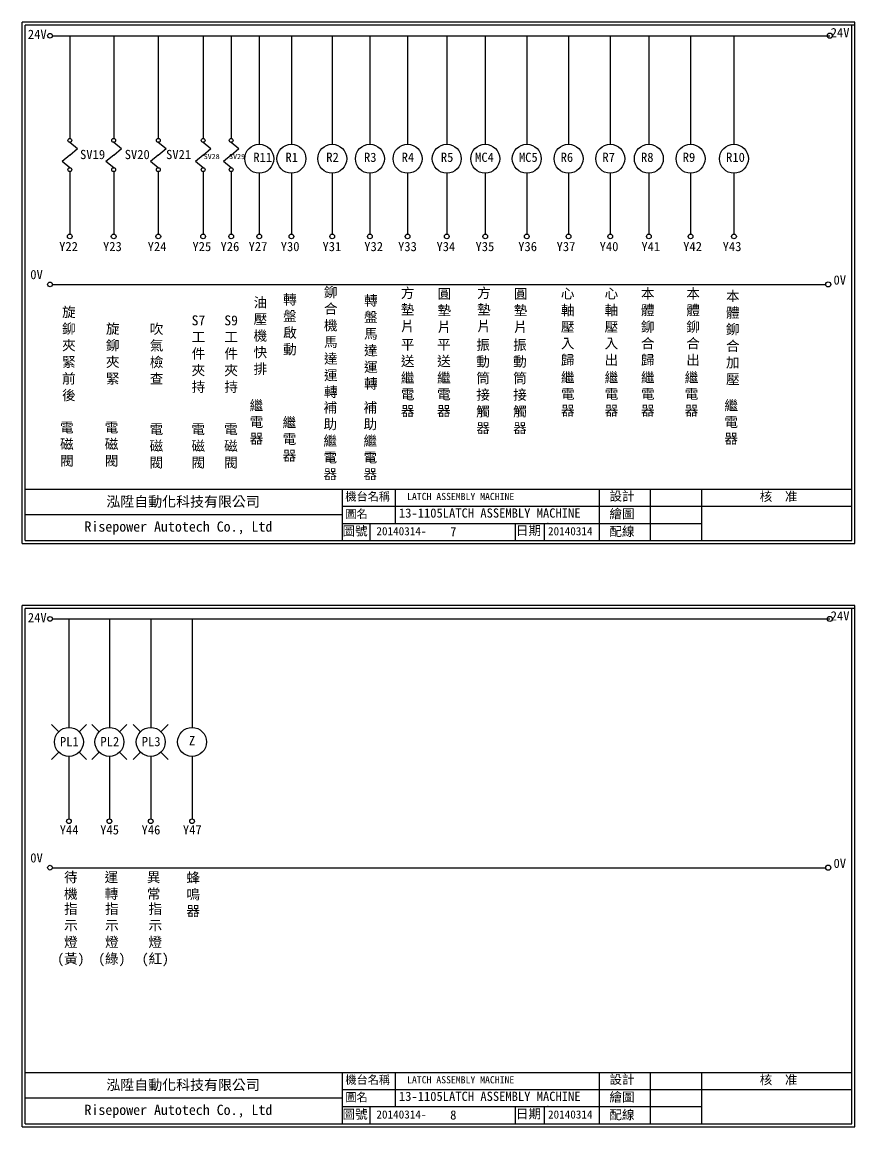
# Model space of a CAD drawing. Extents: x 134 to 2648, y -627 to 3.
# Drawn here: x 2322.6 to 2648.2, y -627.3 to -195.2 of the extents above; entities that cross this region are included whole.
import ezdxf

# ---------------------------------------------------------------- set-up
doc = ezdxf.new("R2010")
doc.units = 0
doc.layers.get('0').update_dxf_attribs({"linetype": 'CONTINUOUS'})
for name, color, linetype in [('圖框層', 7, 'CONTINUOUS'), ('文字層', 4, 'CONTINUOUS'), ('標尺寸層', 3, 'CONTINUOUS')]:
    doc.layers.add(name, color=color, linetype=linetype)
doc.styles.add('CNS', font='romanc.shx', dxfattribs={"bigfont": 'chineset.shx'})
doc.styles.add('STSL', font='kaiu.ttf')

# ---------------------------------------------------------------- blocks, each defined once
blk = doc.blocks.new('門把組立機圖框')
at = {"layer": '圖框層', "color": 7}
for p, q in [((325.62, 0), (0, 0)), ((0, -203.97), (0, 0)), ((325.62, -203.97), (325.62, 0)), ((325.62, -1.25), (1.25, -1.25)), ((1.25, -202.72), (1.25, -1.25)), ((324.37, -202.72), (324.37, -1.25)), ((1.25, -182.72), (111.73, -182.72)), ((111.73, -182.72), (324.37, -182.72)), ((125.28, -202.72), (125.28, -182.72)), ((225.75, -202.72), (225.75, -182.72)), ((245.75, -202.72), (245.75, -182.72)), ((265.75, -202.72), (265.75, -182.72)), ((125.28, -189.39), (324.37, -189.39)), ((125.28, -196.05), (265.75, -196.05)), ((136.15, -202.72), (136.15, -195.97)), ((1.25, -202.72), (324.37, -202.72)), ((0, -203.97), (325.62, -203.97))]:
    blk.add_line(p, q, dxfattribs=at)
at = {"layer": '圖框層', "color": 4}
blk.add_point((205.54, -196.05), dxfattribs=at)
at = {"layer": '標尺寸層', "color": 7}
for p, q in [((146.05, -196.05), (146.05, -182.72)), ((125.28, -192.72), (1.25, -192.72)), ((192.94, -202.72), (192.94, -196.05)), ((204.21, -202.72), (204.21, -196.05))]:
    blk.add_line(p, q, dxfattribs=at)
at = {"insert": (147.33, -190.21), "char_height": 3.6, "width": 80.5001, "attachment_point": 1, "style": 'CNS'}
blk.add_mtext('{\\fDFKai-SB|b0|i0|c136|p65;\\C4;13-1105LATCH ASSEMBLY MACHINE}', dxfattribs=at)
at = {"layer": '圖框層', "color": 4, "style": 'STSL'}
for s, height, p in [('泓陞自動化科技有限公司', 4, (32.94, -189.53)), ('LATCH ASSEMBLY MACHINE', 2.8, (150.53, -186.93)), ('設計', 3.6, (229.63, -187.18)), ('核  准', 3.6, (288.42, -187.32)), ('繪圖', 3.6, (229.63, -194.09)), ('Risepower Autotech Co., Ltd', 4, (24.38, -199.3)), ('圖號', 3.6, (125.28, -200.81)), ('20140314-', 3.2, (138.52, -200.71)), ('日期', 3.6, (193.07, -200.64)), ('配線', 3.6, (229.63, -201))]:
    blk.add_text(s, height=height, dxfattribs=at).set_placement(p)
at = {"layer": '文字層', "color": 4, "style": 'STSL'}
for s, p in [('機台名稱', (126.4, -187.16)), ('圖名', (126.4, -193.96)), ('20140314', (205.62, -200.72))]:
    blk.add_text(s, height=3.2, dxfattribs=at).set_placement(p)

msp = doc.modelspace()

# ---------------------------------------------------------------- linework, layer by layer
for p, q in [((2336.86, -472.74), (2334.03, -469.91)), ((2344.87, -472.74), (2347.7, -469.91)), ((2352.68, -472.74), (2349.85, -469.91)), ((2360.69, -472.74), (2363.52, -469.91)), ((2368.84, -472.74), (2366.02, -469.91)), ((2376.85, -472.74), (2379.68, -469.91)), ((2336.86, -480.74), (2334.03, -483.57)), ((2344.87, -480.74), (2347.7, -483.57)), ((2352.68, -480.74), (2349.85, -483.57)), ((2360.69, -480.74), (2363.52, -483.57)), ((2368.84, -480.74), (2366.02, -483.57)), ((2376.85, -480.74), (2379.68, -483.57))]:
    msp.add_line(p, q)
for centre in [(2638.35, -200.5), (2637.76, -297.76), (2638.35, -428.63), (2637.76, -525.9)]:
    msp.add_circle(centre, 1)
at = {"layer": '標尺寸層', "color": 7}
for p, q in [((2334.39, -200.5), (2638.35, -200.5)), ((2341.21, -200.5), (2341.21, -240.69)), ((2358.36, -200.5), (2358.36, -240.69)), ((2375.82, -200.5), (2375.82, -240.69)), ((2393.33, -200.5), (2393.33, -240.69)), ((2404.31, -200.5), (2404.31, -240.69)), ((2415.29, -200.5), (2415.29, -242.94)), ((2427.85, -200.5), (2427.85, -242.94)), ((2443.82, -200.5), (2443.82, -242.94)), ((2458.55, -200.5), (2458.55, -242.94)), ((2473.28, -200.5), (2473.28, -242.94)), ((2488.62, -200.5), (2488.62, -242.94)), ((2503.65, -200.5), (2503.65, -242.94)), ((2519.89, -200.5), (2519.89, -242.94)), ((2536.22, -200.5), (2536.21, -242.94)), ((2552.54, -200.5), (2552.54, -242.94)), ((2567.62, -200.5), (2567.61, -242.94)), ((2583.94, -200.5), (2583.94, -242.94)), ((2600.9, -200.5), (2600.9, -242.94)), ((2341.21, -242.19), (2344.21, -244.68)), ((2341.21, -247.17), (2344.21, -244.68)), ((2358.36, -242.19), (2361.37, -244.68)), ((2358.36, -247.17), (2361.37, -244.68)), ((2375.82, -242.19), (2378.83, -244.68)), ((2375.82, -247.17), (2378.83, -244.68)), ((2393.33, -242.19), (2396.33, -244.68)), ((2393.33, -247.17), (2396.33, -244.68)), ((2404.31, -242.19), (2407.31, -244.68)), ((2404.31, -247.17), (2407.31, -244.68)), ((2341.21, -247.17), (2338.21, -249.66)), ((2341.21, -252.15), (2338.21, -249.66)), ((2358.36, -247.17), (2355.36, -249.66)), ((2358.36, -252.15), (2355.36, -249.66)), ((2375.82, -247.17), (2372.82, -249.66)), ((2375.82, -252.15), (2372.82, -249.66)), ((2393.33, -247.17), (2390.33, -249.66)), ((2393.33, -252.15), (2390.33, -249.66)), ((2404.31, -247.17), (2401.31, -249.66)), ((2404.31, -252.15), (2401.31, -249.66)), ((2341.21, -253.65), (2341.21, -278.1)), ((2358.36, -253.65), (2358.36, -278.1)), ((2375.82, -253.65), (2375.82, -278.1)), ((2393.33, -253.65), (2393.33, -278.1)), ((2404.31, -253.65), (2404.31, -278.1)), ((2415.28, -254.27), (2415.29, -278.1)), ((2427.85, -254.27), (2427.85, -278.1)), ((2443.81, -254.27), (2443.82, -278.1)), ((2458.54, -254.27), (2458.55, -278.1)), ((2473.28, -254.27), (2473.28, -278.1)), ((2488.61, -254.27), (2488.62, -278.1)), ((2503.64, -254.27), (2503.65, -278.1)), ((2519.88, -254.27), (2519.89, -278.1)), ((2536.21, -254.27), (2536.22, -278.1)), ((2552.54, -254.27), (2552.54, -278.1)), ((2567.61, -254.27), (2567.62, -278.1)), ((2583.94, -254.27), (2583.94, -278.1)), ((2600.89, -254.27), (2600.9, -278.1)), ((2334.6, -297.76), (2636.76, -297.76)), ((2334.39, -428.63), (2638.35, -428.63)), ((2340.87, -428.63), (2340.87, -471.08)), ((2356.69, -428.63), (2356.69, -471.08)), ((2372.85, -428.63), (2372.85, -471.08)), ((2389.01, -428.63), (2389.01, -471.08)), ((2340.87, -482.4), (2340.87, -506.85)), ((2356.69, -482.4), (2356.69, -506.85)), ((2372.85, -482.4), (2372.85, -506.85)), ((2389.01, -482.4), (2389.01, -506.85)), ((2334.6, -525.9), (2636.76, -525.9))]:
    msp.add_line(p, q, dxfattribs=at)
for centre, radius in [((2333.47, -200.5), 0.92), ((2341.21, -241.44), 0.751), ((2358.36, -241.44), 0.751), ((2375.82, -241.44), 0.751), ((2393.33, -241.44), 0.751), ((2404.31, -241.44), 0.751), ((2415.28, -248.6), 5.66), ((2427.85, -248.6), 5.66), ((2443.81, -248.6), 5.66), ((2458.54, -248.6), 5.66), ((2473.28, -248.6), 5.66), ((2488.61, -248.6), 5.66), ((2503.64, -248.6), 5.66), ((2519.88, -248.6), 5.66), ((2536.21, -248.6), 5.66), ((2552.54, -248.6), 5.66), ((2567.61, -248.6), 5.66), ((2583.94, -248.6), 5.66), ((2600.89, -248.6), 5.66), ((2341.21, -252.9), 0.751), ((2358.36, -252.9), 0.751), ((2375.82, -252.9), 0.751), ((2393.33, -252.9), 0.751), ((2404.31, -252.9), 0.751), ((2341.21, -279.02), 0.92), ((2358.36, -279.02), 0.92), ((2375.82, -279.02), 0.92), ((2393.33, -279.02), 0.92), ((2404.31, -279.02), 0.92), ((2415.29, -279.02), 0.92), ((2427.85, -279.02), 0.92), ((2443.82, -279.02), 0.92), ((2458.55, -279.02), 0.92), ((2473.28, -279.02), 0.92), ((2488.62, -279.02), 0.92), ((2503.65, -279.02), 0.92), ((2519.89, -279.02), 0.92), ((2536.22, -279.02), 0.92), ((2552.54, -279.02), 0.92), ((2567.62, -279.02), 0.92), ((2583.94, -279.02), 0.92), ((2600.9, -279.02), 0.92), ((2333.47, -297.76), 0.92), ((2333.47, -428.63), 0.92), ((2340.87, -476.74), 5.66), ((2356.69, -476.74), 5.66), ((2372.85, -476.74), 5.66), ((2389.01, -476.74), 5.66), ((2340.87, -507.77), 0.92), ((2356.69, -507.77), 0.92), ((2372.85, -507.77), 0.92), ((2389.01, -507.77), 0.92), ((2333.47, -525.9), 0.92)]:
    msp.add_circle(centre, radius, dxfattribs=at)

# ---------------------------------------------------------------- block references
at = {"color": 7}
for p in [(2322.56, -195.18), (2322.56, -423.32)]:
    msp.add_blockref('門把組立機圖框', p, dxfattribs=at)

# ---------------------------------------------------------------- texts
at = {"char_height": 3.6, "width": 7.3862, "attachment_point": 1, "style": 'CNS'}
for s, insert in [('{\\fDFKai-SB|b0|i0|c136|p65;\\C4;7}', (2489.93, -392.69)), ('{\\fDFKai-SB|b0|i0|c136|p65;\\C4;8}', (2489.93, -620.82))]:
    msp.add_mtext(s, dxfattribs=dict(at, insert=insert))
at = {"layer": '圖框層', "color": 4, "style": 'STSL'}
for s, height, p in [('24V', 3.6, (2324.81, -201.75)), ('24V', 3.6, (2638.72, -201.09)), ('SV19', 3.6, (2345.21, -248.77)), ('SV20', 3.6, (2362.67, -248.77)), ('SV21', 3.6, (2378.85, -248.77)), ('R11', 3.6, (2412.97, -249.86)), ('R1', 3.6, (2425.53, -249.86)), ('R2', 3.6, (2441.49, -249.86)), ('R3', 3.6, (2456.23, -249.86)), ('R4', 3.6, (2470.96, -249.86)), ('R5', 3.6, (2486.29, -249.86)), ('MC4', 3.6, (2499.68, -249.86)), ('MC5', 3.6, (2516.81, -249.86)), ('R6', 3.6, (2533.13, -249.86)), ('R7', 3.6, (2549.46, -249.86)), ('R8', 3.6, (2564.54, -249.86)), ('R9', 3.6, (2580.86, -249.86)), ('R10', 3.6, (2597.82, -249.86)), ('SV28', 2, (2393.57, -248.77)), ('SV29', 2, (2403.48, -248.77)), ('Y22', 3.6, (2337.04, -284.76)), ('Y23', 3.6, (2354.19, -284.76)), ('Y24', 3.6, (2371.65, -284.76)), ('Y25', 3.6, (2389.16, -284.76)), ('Y26', 3.6, (2400.14, -284.76)), ('Y27', 3.6, (2411.12, -284.76)), ('Y30', 3.6, (2423.68, -284.76)), ('Y31', 3.6, (2440.01, -284.76)), ('Y32', 3.6, (2456.34, -284.76)), ('Y33', 3.6, (2469.56, -284.76)), ('Y34', 3.6, (2484.58, -284.76)), ('Y35', 3.6, (2499.84, -284.76)), ('Y36', 3.6, (2516.54, -284.76)), ('Y37', 3.6, (2531.54, -284.76)), ('Y40', 3.6, (2548.37, -284.76)), ('Y41', 3.6, (2564.7, -284.76)), ('Y42', 3.6, (2581.03, -284.76)), ('Y43', 3.6, (2596.47, -284.76)), ('0V', 3.6, (2325.75, -295.72)), ('0V', 3.6, (2639.82, -297.85)), ('24V', 3.6, (2324.81, -429.89)), ('24V', 3.6, (2638.72, -429.22)), ('PL1', 3.6, (2337.36, -478.38)), ('PL2', 3.6, (2353.18, -478.38)), ('PL3', 3.6, (2369.34, -478.38)), ('Z', 3.6, (2387.78, -478)), ('Y44', 3.6, (2337.27, -512.9)), ('Y45', 3.6, (2353.09, -512.9)), ('Y46', 3.6, (2369.26, -512.9)), ('Y47', 3.6, (2385.42, -512.9)), ('0V', 3.6, (2325.75, -523.86)), ('0V', 3.6, (2639.82, -525.99))]:
    msp.add_text(s, height=height, dxfattribs=at).set_placement(p)
at = {"layer": '標尺寸層', "color": 7, "char_height": 3.9, "attachment_point": 5, "style": 'CNS'}
for s, insert, width in [('{\\fDFKai-SB|b0|i0|c136|p65;油壓機快排}', (2415.73, -318.05), 6.6264), ('{\\fDFKai-SB|b0|i0|c136|p65;轉盤啟動}', (2427.27, -313.64), 8.6627), ('{\\fDFKai-SB|b0|i0|c136|p65;鉚合機馬達運轉}', (2443.24, -320.53), 8.6627), ('{\\fDFKai-SB|b0|i0|c136|p65;轉盤馬達運轉}', (2458.9, -320.53), 8.6627), ('{\\fDFKai-SB|b0|i0|c136|p65;方墊片}', (2473.29, -307.85), 6.6264), ('{\\fDFKai-SB|b0|i0|c136|p65;圓墊片}', (2487.64, -308.14), 6.6264), ('{\\fDFKai-SB|b0|i0|c136|p65;方墊片}', (2503.14, -307.85), 6.6264), ('{\\fDFKai-SB|b0|i0|c136|p65;圓墊片}', (2517.49, -308.14), 6.6264), ('{\\fDFKai-SB|b0|i0|c136|p65;心軸壓入歸}', (2535.88, -314.56), 6.6264), ('{\\fDFKai-SB|b0|i0|c136|p65;心軸壓入出}', (2552.98, -314.56), 6.6264), ('{\\fDFKai-SB|b0|i0|c136|p65;本體鉚合歸}', (2567.18, -314.56), 6.6264), ('{\\fDFKai-SB|b0|i0|c136|p65;本體鉚合出}', (2584.92, -314.56), 6.6264), ('{\\fDFKai-SB|b0|i0|c136|p65;本體鉚合加壓}', (2600.44, -318.75), 6.6264), ('{\\fDFKai-SB|b0|i0|c136|p65;旋鉚夾緊前後}', (2340.85, -325.06), 4.478), ('{\\fDFKai-SB|b0|i0|c136|p65;S7工件夾持}', (2391.5, -325.06), 4.478), ('{\\fDFKai-SB|b0|i0|c136|p65;S9工件夾持}', (2404.29, -325.06), 4.478), ('{\\fDFKai-SB|b0|i0|c136|p65;旋鉚夾緊}', (2358, -325.06), 4.478), ('{\\fDFKai-SB|b0|i0|c136|p65;吹氣檢查}', (2375.14, -325.06), 4.478), ('{\\fDFKai-SB|b0|i0|c136|p65;平送繼電器}', (2473.32, -334.48), 6.0396), ('{\\fDFKai-SB|b0|i0|c136|p65;平送繼電器}', (2487.48, -334.48), 6.0396), ('{\\fDFKai-SB|b0|i0|c136|p65;振動筒接觸器}', (2502.79, -337.91), 6.0396), ('{\\fDFKai-SB|b0|i0|c136|p65;振動筒接觸器}', (2517.22, -337.91), 6.0396), ('{\\fDFKai-SB|b0|i0|c136|p65;繼電器}', (2535.92, -340.82), 6.0396), ('{\\fDFKai-SB|b0|i0|c136|p65;繼電器}', (2553.02, -340.82), 6.0396), ('{\\fDFKai-SB|b0|i0|c136|p65;繼電器}', (2567.21, -340.82), 6.0396), ('{\\fDFKai-SB|b0|i0|c136|p65;繼電器}', (2584.31, -340.82), 6.0396), ('{\\fDFKai-SB|b0|i0|c136|p65;繼電器}', (2414.21, -351.8), 6.0396), ('{\\fDFKai-SB|b0|i0|c136|p65;補助繼電器}', (2443.05, -359.16), 8.6627), ('{\\fDFKai-SB|b0|i0|c136|p65;補助繼電器}', (2458.71, -359.16), 8.6627), ('{\\fDFKai-SB|b0|i0|c136|p65;繼電器}', (2599.83, -351.8), 6.0396), ('{\\fDFKai-SB|b0|i0|c136|p65;繼電器}', (2427.09, -358.43), 8.6627), ('{\\fDFKai-SB|b0|i0|c136|p65;電磁閥}', (2340.06, -360.45), 8.6627), ('{\\fDFKai-SB|b0|i0|c136|p65;電磁閥}', (2357.52, -360.45), 8.6627), ('{\\fDFKai-SB|b0|i0|c136|p65;電磁閥}', (2375.05, -361.15), 8.6627), ('{\\fDFKai-SB|b0|i0|c136|p65;電磁閥}', (2391.41, -361.15), 8.6627), ('{\\fDFKai-SB|b0|i0|c136|p65;電磁閥}', (2404.2, -361.15), 8.6627), ('{\\fDFKai-SB|b0|i0|c136|p65;待機}', (2341.63, -533.08), 8.6627), ('{\\fDFKai-SB|b0|i0|c136|p65;運轉}', (2357.47, -533.08), 8.6627), ('{\\fDFKai-SB|b0|i0|c136|p65;異常}', (2374, -533.08), 4.5973), ('{\\fDFKai-SB|b0|i0|c136|p65;蜂鳴器}', (2389.48, -536.52), 8.6627), ('{\\fDFKai-SB|b0|i0|c136|p65;指示燈(黃)}', (2341.63, -552.28), 8.6627), ('{\\fDFKai-SB|b0|i0|c136|p65;指示燈(綠)}', (2357.65, -552.28), 8.6627), ('{\\fDFKai-SB|b0|i0|c136|p65;指示燈(紅)}', (2374.64, -552.28), 8.6627)]:
    msp.add_mtext(s, dxfattribs=dict(at, insert=insert, width=width))

doc.saveas('drawing.dxf')
